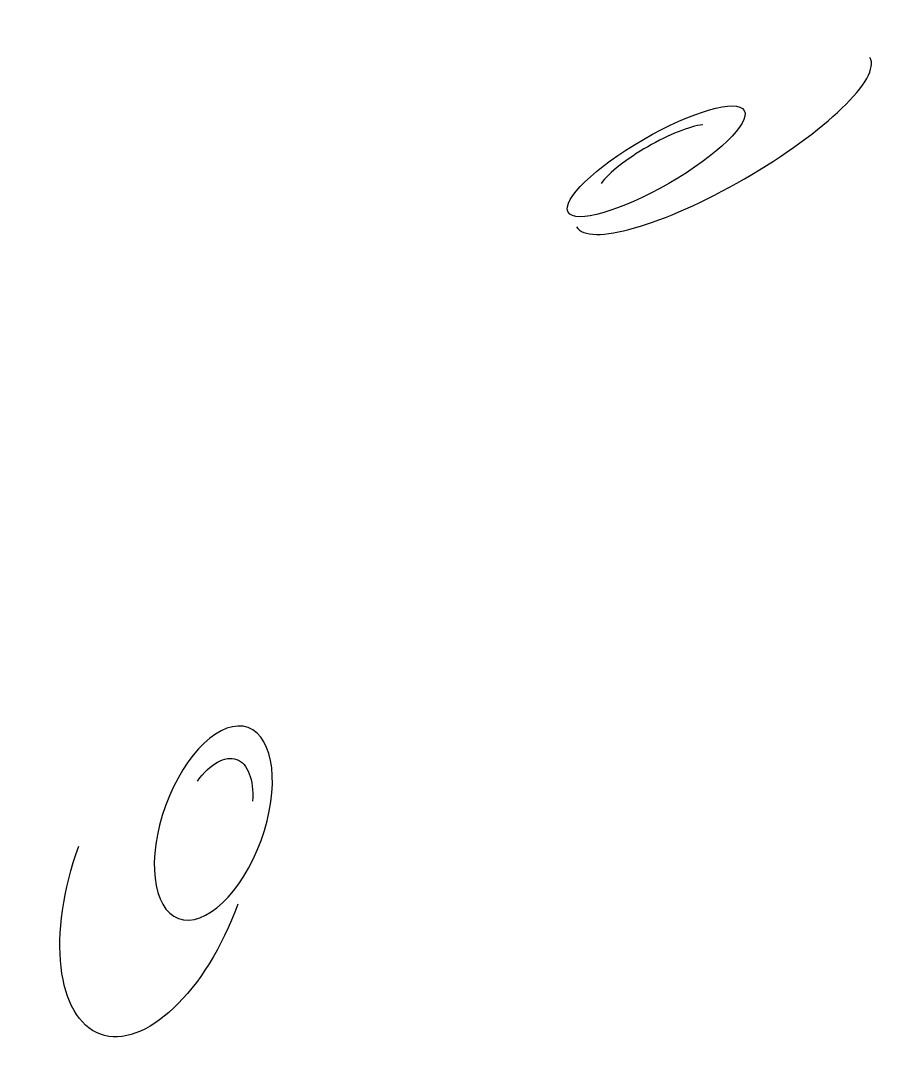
# Model space of a CAD drawing. Header units: millimetres. Extents: x -22.8 to 28.6, y -29.4 to 32.2.
import ezdxf

# ---------------------------------------------------------------- set-up
doc = ezdxf.new("R2010")
doc.units = ezdxf.units.MM

# ---------------------------------------------------------------- blocks, each defined once
blk = doc.blocks.new('B')
blk.add_lwpolyline([(0, 0, 1), (10, 0)], format="xyb")
blk.add_circle((3, 2), 3)
blk.add_arc((3, 2), 2, 30, 150)

msp = doc.modelspace()

# ---------------------------------------------------------------- block references
for p, xscale, yscale, rotation in [((10, 20), 2, 0.5, 30), ((-10, -20), -1, 2, -20)]:
    msp.add_blockref('B', p, dxfattribs=dict(xscale=xscale, yscale=yscale, rotation=rotation))

doc.saveas('drawing.dxf')
